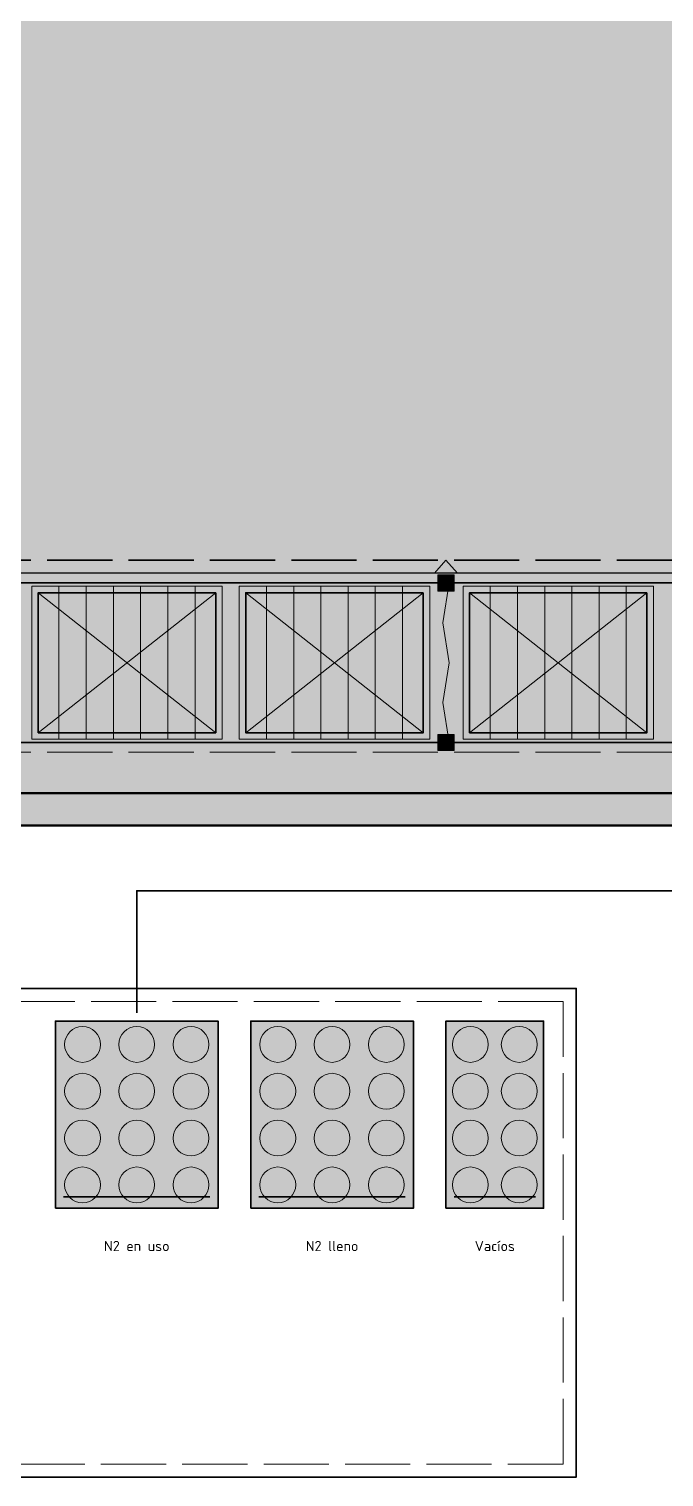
# Model space of a CAD drawing. Header units: millimetres. Extents: x 0 to 1189, y 0 to 841.
# Drawn here: x 754.4 to 793.4, y 126 to 214.9 of the extents above; entities that cross this region are included whole.
import ezdxf
from ezdxf.enums import TextEntityAlignment as Align

# ---------------------------------------------------------------- set-up
doc = ezdxf.new("R2010")
doc.units = ezdxf.units.MM
doc.linetypes.add('IRAM-E-TRAZOS', pattern=[5, 4, -1])
for name, color, linetype, lineweight in [('A-ABERTURA', 7, 'CONTINUOUS', 25), ('A-COLUMNA', 7, 'CONTINUOUS', 50), ('A-EQUIPO-FINO', 8, 'CONTINUOUS', 13), ('A-EQUIPO-OCULTO', 8, 'IRAM-E-TRAZOS', 13), ('A-EQUIPO-RELLENO', 9, 'CONTINUOUS', 13), ('A-EXTERIOR', 8, 'CONTINUOUS', 25), ('A-MURO', 7, 'CONTINUOUS', 50), ('A-RELLENO', 9, 'CONTINUOUS', 13), ('A-SECTOR', 1, 'CONTINUOUS', 25), ('A-SEGURIDAD', 1, 'IRAM-E-TRAZOS', 18), ('A-TEXTO', 7, 'CONTINUOUS', 18), ('I-N2', 6, 'CONTINUOUS', 35)]:
    doc.layers.add(name, color=color, linetype=linetype, lineweight=lineweight)
doc.layers.add('A-EQUIPO', color=30, linetype='CONTINUOUS', lineweight=35, true_color=0xe67800)
doc.layers.add('A-PASILLO', color=2, linetype='IRAM-E-TRAZOS', lineweight=35, true_color=0xd7a500)
doc.styles.add('ISO3098', font='isocpeur.ttf')

msp = doc.modelspace()

# ---------------------------------------------------------------- hatches: boundary and pattern name
at = {"layer": 'A-COLUMNA', "true_color": 0x000000}
h = msp.add_hatch(color=7, dxfattribs=at)
h.dxf.hatch_style = 1
h.paths.add_polyline_path([(775, 166), (779, 166), (779, 170), (775, 170)])
at = {"layer": 'A-EQUIPO-RELLENO', "true_color": 0x969ba0}
h = msp.add_hatch(color=7, dxfattribs=at)
h.dxf.hatch_style = 1
h.paths.add_polyline_path([(780.5, 181.4), (779.5, 181.4), (779.5, 180.4), (780.5, 180.4)])
at = {"layer": 'A-EQUIPO-RELLENO', "true_color": 0xeedec0}
h = msp.add_hatch(color=7, dxfattribs=at)
h.dxf.hatch_style = 1
h.paths.add_polyline_path([(766.25, 180.7), (754.55, 180.7), (754.55, 171.3), (766.25, 171.3)])
h = msp.add_hatch(color=7, dxfattribs=at)
h.dxf.hatch_style = 1
h.paths.add_polyline_path([(779, 180.7), (767.3, 180.7), (767.3, 171.3), (779, 171.3)])
h = msp.add_hatch(color=7, dxfattribs=at)
h.dxf.hatch_style = 1
h.paths.add_polyline_path([(792.75, 180.7), (781.05, 180.7), (781.05, 171.3), (792.75, 171.3)])
at = {"layer": 'A-EQUIPO-RELLENO', "true_color": 0x969ba0}
h = msp.add_hatch(color=7, dxfattribs=at)
h.dxf.hatch_style = 1
h.paths.add_polyline_path([(780.5, 171.6), (779.5, 171.6), (779.5, 170.6), (780.5, 170.6)])
at = {"layer": 'A-EQUIPO-RELLENO', "true_color": 0xecece4}
h = msp.add_hatch(color=7, dxfattribs=at)
h.dxf.hatch_style = 1
h.paths.add_polyline_path([(756, 142.5), (766, 142.5), (766, 154), (756, 154)])
h = msp.add_hatch(color=7, dxfattribs=at)
h.dxf.hatch_style = 1
h.paths.add_polyline_path([(768, 142.5), (778, 142.5), (778, 154), (768, 154)])
h = msp.add_hatch(color=7, dxfattribs=at)
h.dxf.hatch_style = 1
h.paths.add_polyline_path([(780, 142.5), (786, 142.5), (786, 154), (780, 154)])
at = {"layer": 'A-EQUIPO-RELLENO', "true_color": 0x96b4d2}
h = msp.add_hatch(color=7, dxfattribs=at)
h.dxf.hatch_style = 1
h.paths.add_polyline_path([(758.767, 152.562), (758.729, 152.847), (758.619, 153.113), (758.444, 153.34), (758.217, 153.515), (757.951, 153.625), (757.667, 153.662), (757.382, 153.625), (757.117, 153.515), (756.889, 153.34), (756.714, 153.113), (756.604, 152.847), (756.567, 152.562), (756.604, 152.278), (756.714, 152.012), (756.889, 151.785), (757.117, 151.61), (757.382, 151.5), (757.667, 151.463), (757.951, 151.5), (758.217, 151.61), (758.444, 151.785), (758.619, 152.012), (758.729, 152.278)])
h = msp.add_hatch(color=7, dxfattribs=at)
h.dxf.hatch_style = 1
h.paths.add_polyline_path([(762.1, 152.562), (762.063, 152.847), (761.953, 153.113), (761.778, 153.34), (761.55, 153.515), (761.285, 153.625), (761, 153.662), (760.715, 153.625), (760.45, 153.515), (760.222, 153.34), (760.047, 153.113), (759.937, 152.847), (759.9, 152.562), (759.937, 152.278), (760.047, 152.012), (760.222, 151.785), (760.45, 151.61), (760.715, 151.5), (761, 151.463), (761.285, 151.5), (761.55, 151.61), (761.778, 151.785), (761.953, 152.012), (762.063, 152.278)])
h = msp.add_hatch(color=7, dxfattribs=at)
h.dxf.hatch_style = 1
h.paths.add_polyline_path([(765.433, 152.562), (765.396, 152.847), (765.286, 153.113), (765.111, 153.34), (764.883, 153.515), (764.618, 153.625), (764.333, 153.662), (764.049, 153.625), (763.783, 153.515), (763.556, 153.34), (763.381, 153.113), (763.271, 152.847), (763.233, 152.562), (763.271, 152.278), (763.381, 152.012), (763.556, 151.785), (763.783, 151.61), (764.049, 151.5), (764.333, 151.463), (764.618, 151.5), (764.883, 151.61), (765.111, 151.785), (765.286, 152.012), (765.396, 152.278)])
h = msp.add_hatch(color=7, dxfattribs=at)
h.dxf.hatch_style = 1
h.paths.add_polyline_path([(770.767, 152.562), (770.729, 152.847), (770.619, 153.113), (770.444, 153.34), (770.217, 153.515), (769.951, 153.625), (769.667, 153.662), (769.382, 153.625), (769.117, 153.515), (768.889, 153.34), (768.714, 153.113), (768.604, 152.847), (768.567, 152.562), (768.604, 152.278), (768.714, 152.012), (768.889, 151.785), (769.117, 151.61), (769.382, 151.5), (769.667, 151.463), (769.951, 151.5), (770.217, 151.61), (770.444, 151.785), (770.619, 152.012), (770.729, 152.278)])
h = msp.add_hatch(color=7, dxfattribs=at)
h.dxf.hatch_style = 1
h.paths.add_polyline_path([(774.1, 152.562), (774.063, 152.847), (773.953, 153.113), (773.778, 153.34), (773.55, 153.515), (773.285, 153.625), (773, 153.662), (772.715, 153.625), (772.45, 153.515), (772.222, 153.34), (772.047, 153.113), (771.937, 152.847), (771.9, 152.562), (771.937, 152.278), (772.047, 152.012), (772.222, 151.785), (772.45, 151.61), (772.715, 151.5), (773, 151.463), (773.285, 151.5), (773.55, 151.61), (773.778, 151.785), (773.953, 152.012), (774.063, 152.278)])
h = msp.add_hatch(color=7, dxfattribs=at)
h.dxf.hatch_style = 1
h.paths.add_polyline_path([(777.433, 152.562), (777.396, 152.847), (777.286, 153.113), (777.111, 153.34), (776.883, 153.515), (776.618, 153.625), (776.333, 153.662), (776.049, 153.625), (775.783, 153.515), (775.556, 153.34), (775.381, 153.113), (775.271, 152.847), (775.233, 152.562), (775.271, 152.278), (775.381, 152.012), (775.556, 151.785), (775.783, 151.61), (776.049, 151.5), (776.333, 151.463), (776.618, 151.5), (776.883, 151.61), (777.111, 151.785), (777.286, 152.012), (777.396, 152.278)])
h = msp.add_hatch(color=7, dxfattribs=at)
h.dxf.hatch_style = 1
h.paths.add_polyline_path([(782.6, 152.562), (782.563, 152.847), (782.453, 153.113), (782.278, 153.34), (782.05, 153.515), (781.785, 153.625), (781.5, 153.662), (781.215, 153.625), (780.95, 153.515), (780.722, 153.34), (780.547, 153.113), (780.437, 152.847), (780.4, 152.562), (780.437, 152.278), (780.547, 152.012), (780.722, 151.785), (780.95, 151.61), (781.215, 151.5), (781.5, 151.463), (781.785, 151.5), (782.05, 151.61), (782.278, 151.785), (782.453, 152.012), (782.563, 152.278)])
h = msp.add_hatch(color=7, dxfattribs=at)
h.dxf.hatch_style = 1
h.paths.add_polyline_path([(785.6, 152.562), (785.563, 152.847), (785.453, 153.113), (785.278, 153.34), (785.05, 153.515), (784.785, 153.625), (784.5, 153.662), (784.215, 153.625), (783.95, 153.515), (783.722, 153.34), (783.547, 153.113), (783.437, 152.847), (783.4, 152.562), (783.437, 152.278), (783.547, 152.012), (783.722, 151.785), (783.95, 151.61), (784.215, 151.5), (784.5, 151.463), (784.785, 151.5), (785.05, 151.61), (785.278, 151.785), (785.453, 152.012), (785.563, 152.278)])
h = msp.add_hatch(color=7, dxfattribs=at)
h.dxf.hatch_style = 1
h.paths.add_polyline_path([(758.767, 149.688), (758.729, 149.972), (758.619, 150.237), (758.444, 150.465), (758.217, 150.64), (757.951, 150.75), (757.667, 150.787), (757.382, 150.75), (757.117, 150.64), (756.889, 150.465), (756.714, 150.237), (756.604, 149.972), (756.567, 149.688), (756.604, 149.403), (756.714, 149.137), (756.889, 148.91), (757.117, 148.735), (757.382, 148.625), (757.667, 148.588), (757.951, 148.625), (758.217, 148.735), (758.444, 148.91), (758.619, 149.137), (758.729, 149.403)])
h = msp.add_hatch(color=7, dxfattribs=at)
h.dxf.hatch_style = 1
h.paths.add_polyline_path([(762.1, 149.688), (762.063, 149.972), (761.953, 150.237), (761.778, 150.465), (761.55, 150.64), (761.285, 150.75), (761, 150.787), (760.715, 150.75), (760.45, 150.64), (760.222, 150.465), (760.047, 150.237), (759.937, 149.972), (759.9, 149.688), (759.937, 149.403), (760.047, 149.137), (760.222, 148.91), (760.45, 148.735), (760.715, 148.625), (761, 148.588), (761.285, 148.625), (761.55, 148.735), (761.778, 148.91), (761.953, 149.137), (762.063, 149.403)])
h = msp.add_hatch(color=7, dxfattribs=at)
h.dxf.hatch_style = 1
h.paths.add_polyline_path([(765.433, 149.688), (765.396, 149.972), (765.286, 150.237), (765.111, 150.465), (764.883, 150.64), (764.618, 150.75), (764.333, 150.787), (764.049, 150.75), (763.783, 150.64), (763.556, 150.465), (763.381, 150.237), (763.271, 149.972), (763.233, 149.688), (763.271, 149.403), (763.381, 149.137), (763.556, 148.91), (763.783, 148.735), (764.049, 148.625), (764.333, 148.588), (764.618, 148.625), (764.883, 148.735), (765.111, 148.91), (765.286, 149.137), (765.396, 149.403)])
h = msp.add_hatch(color=7, dxfattribs=at)
h.dxf.hatch_style = 1
h.paths.add_polyline_path([(770.767, 149.688), (770.729, 149.972), (770.619, 150.237), (770.444, 150.465), (770.217, 150.64), (769.951, 150.75), (769.667, 150.787), (769.382, 150.75), (769.117, 150.64), (768.889, 150.465), (768.714, 150.237), (768.604, 149.972), (768.567, 149.688), (768.604, 149.403), (768.714, 149.137), (768.889, 148.91), (769.117, 148.735), (769.382, 148.625), (769.667, 148.588), (769.951, 148.625), (770.217, 148.735), (770.444, 148.91), (770.619, 149.137), (770.729, 149.403)])
h = msp.add_hatch(color=7, dxfattribs=at)
h.dxf.hatch_style = 1
h.paths.add_polyline_path([(774.1, 149.688), (774.063, 149.972), (773.953, 150.237), (773.778, 150.465), (773.55, 150.64), (773.285, 150.75), (773, 150.787), (772.715, 150.75), (772.45, 150.64), (772.222, 150.465), (772.047, 150.237), (771.937, 149.972), (771.9, 149.688), (771.937, 149.403), (772.047, 149.137), (772.222, 148.91), (772.45, 148.735), (772.715, 148.625), (773, 148.588), (773.285, 148.625), (773.55, 148.735), (773.778, 148.91), (773.953, 149.137), (774.063, 149.403)])
h = msp.add_hatch(color=7, dxfattribs=at)
h.dxf.hatch_style = 1
h.paths.add_polyline_path([(777.433, 149.688), (777.396, 149.972), (777.286, 150.237), (777.111, 150.465), (776.883, 150.64), (776.618, 150.75), (776.333, 150.787), (776.049, 150.75), (775.783, 150.64), (775.556, 150.465), (775.381, 150.237), (775.271, 149.972), (775.233, 149.688), (775.271, 149.403), (775.381, 149.137), (775.556, 148.91), (775.783, 148.735), (776.049, 148.625), (776.333, 148.588), (776.618, 148.625), (776.883, 148.735), (777.111, 148.91), (777.286, 149.137), (777.396, 149.403)])
h = msp.add_hatch(color=7, dxfattribs=at)
h.dxf.hatch_style = 1
h.paths.add_polyline_path([(782.6, 149.688), (782.563, 149.972), (782.453, 150.237), (782.278, 150.465), (782.05, 150.64), (781.785, 150.75), (781.5, 150.787), (781.215, 150.75), (780.95, 150.64), (780.722, 150.465), (780.547, 150.237), (780.437, 149.972), (780.4, 149.688), (780.437, 149.403), (780.547, 149.137), (780.722, 148.91), (780.95, 148.735), (781.215, 148.625), (781.5, 148.588), (781.785, 148.625), (782.05, 148.735), (782.278, 148.91), (782.453, 149.137), (782.563, 149.403)])
h = msp.add_hatch(color=7, dxfattribs=at)
h.dxf.hatch_style = 1
h.paths.add_polyline_path([(785.6, 149.688), (785.563, 149.972), (785.453, 150.237), (785.278, 150.465), (785.05, 150.64), (784.785, 150.75), (784.5, 150.787), (784.215, 150.75), (783.95, 150.64), (783.722, 150.465), (783.547, 150.237), (783.437, 149.972), (783.4, 149.688), (783.437, 149.403), (783.547, 149.137), (783.722, 148.91), (783.95, 148.735), (784.215, 148.625), (784.5, 148.588), (784.785, 148.625), (785.05, 148.735), (785.278, 148.91), (785.453, 149.137), (785.563, 149.403)])
h = msp.add_hatch(color=7, dxfattribs=at)
h.dxf.hatch_style = 1
h.paths.add_polyline_path([(758.767, 146.812), (758.729, 147.097), (758.619, 147.362), (758.444, 147.59), (758.217, 147.765), (757.951, 147.875), (757.667, 147.913), (757.382, 147.875), (757.117, 147.765), (756.889, 147.59), (756.714, 147.362), (756.604, 147.097), (756.567, 146.812), (756.604, 146.528), (756.714, 146.262), (756.889, 146.035), (757.117, 145.86), (757.382, 145.75), (757.667, 145.713), (757.951, 145.75), (758.217, 145.86), (758.444, 146.035), (758.619, 146.262), (758.729, 146.528)])
h = msp.add_hatch(color=7, dxfattribs=at)
h.dxf.hatch_style = 1
h.paths.add_polyline_path([(762.1, 146.812), (762.063, 147.097), (761.953, 147.362), (761.778, 147.59), (761.55, 147.765), (761.285, 147.875), (761, 147.913), (760.715, 147.875), (760.45, 147.765), (760.222, 147.59), (760.047, 147.362), (759.937, 147.097), (759.9, 146.812), (759.937, 146.528), (760.047, 146.262), (760.222, 146.035), (760.45, 145.86), (760.715, 145.75), (761, 145.713), (761.285, 145.75), (761.55, 145.86), (761.778, 146.035), (761.953, 146.262), (762.063, 146.528)])
h = msp.add_hatch(color=7, dxfattribs=at)
h.dxf.hatch_style = 1
h.paths.add_polyline_path([(765.433, 146.812), (765.396, 147.097), (765.286, 147.362), (765.111, 147.59), (764.883, 147.765), (764.618, 147.875), (764.333, 147.913), (764.049, 147.875), (763.783, 147.765), (763.556, 147.59), (763.381, 147.362), (763.271, 147.097), (763.233, 146.812), (763.271, 146.528), (763.381, 146.262), (763.556, 146.035), (763.783, 145.86), (764.049, 145.75), (764.333, 145.713), (764.618, 145.75), (764.883, 145.86), (765.111, 146.035), (765.286, 146.262), (765.396, 146.528)])
h = msp.add_hatch(color=7, dxfattribs=at)
h.dxf.hatch_style = 1
h.paths.add_polyline_path([(770.767, 146.812), (770.729, 147.097), (770.619, 147.362), (770.444, 147.59), (770.217, 147.765), (769.951, 147.875), (769.667, 147.913), (769.382, 147.875), (769.117, 147.765), (768.889, 147.59), (768.714, 147.362), (768.604, 147.097), (768.567, 146.812), (768.604, 146.528), (768.714, 146.262), (768.889, 146.035), (769.117, 145.86), (769.382, 145.75), (769.667, 145.713), (769.951, 145.75), (770.217, 145.86), (770.444, 146.035), (770.619, 146.262), (770.729, 146.528)])
h = msp.add_hatch(color=7, dxfattribs=at)
h.dxf.hatch_style = 1
h.paths.add_polyline_path([(774.1, 146.812), (774.063, 147.097), (773.953, 147.362), (773.778, 147.59), (773.55, 147.765), (773.285, 147.875), (773, 147.913), (772.715, 147.875), (772.45, 147.765), (772.222, 147.59), (772.047, 147.362), (771.937, 147.097), (771.9, 146.812), (771.937, 146.528), (772.047, 146.262), (772.222, 146.035), (772.45, 145.86), (772.715, 145.75), (773, 145.713), (773.285, 145.75), (773.55, 145.86), (773.778, 146.035), (773.953, 146.262), (774.063, 146.528)])
h = msp.add_hatch(color=7, dxfattribs=at)
h.dxf.hatch_style = 1
h.paths.add_polyline_path([(777.433, 146.812), (777.396, 147.097), (777.286, 147.362), (777.111, 147.59), (776.883, 147.765), (776.618, 147.875), (776.333, 147.913), (776.049, 147.875), (775.783, 147.765), (775.556, 147.59), (775.381, 147.362), (775.271, 147.097), (775.233, 146.812), (775.271, 146.528), (775.381, 146.262), (775.556, 146.035), (775.783, 145.86), (776.049, 145.75), (776.333, 145.713), (776.618, 145.75), (776.883, 145.86), (777.111, 146.035), (777.286, 146.262), (777.396, 146.528)])
h = msp.add_hatch(color=7, dxfattribs=at)
h.dxf.hatch_style = 1
h.paths.add_polyline_path([(782.6, 146.812), (782.563, 147.097), (782.453, 147.362), (782.278, 147.59), (782.05, 147.765), (781.785, 147.875), (781.5, 147.913), (781.215, 147.875), (780.95, 147.765), (780.722, 147.59), (780.547, 147.362), (780.437, 147.097), (780.4, 146.812), (780.437, 146.528), (780.547, 146.262), (780.722, 146.035), (780.95, 145.86), (781.215, 145.75), (781.5, 145.713), (781.785, 145.75), (782.05, 145.86), (782.278, 146.035), (782.453, 146.262), (782.563, 146.528)])
h = msp.add_hatch(color=7, dxfattribs=at)
h.dxf.hatch_style = 1
h.paths.add_polyline_path([(785.6, 146.812), (785.563, 147.097), (785.453, 147.362), (785.278, 147.59), (785.05, 147.765), (784.785, 147.875), (784.5, 147.913), (784.215, 147.875), (783.95, 147.765), (783.722, 147.59), (783.547, 147.362), (783.437, 147.097), (783.4, 146.812), (783.437, 146.528), (783.547, 146.262), (783.722, 146.035), (783.95, 145.86), (784.215, 145.75), (784.5, 145.713), (784.785, 145.75), (785.05, 145.86), (785.278, 146.035), (785.453, 146.262), (785.563, 146.528)])
h = msp.add_hatch(color=7, dxfattribs=at)
h.dxf.hatch_style = 1
h.paths.add_polyline_path([(758.767, 143.938), (758.729, 144.222), (758.619, 144.488), (758.444, 144.715), (758.217, 144.89), (757.951, 145), (757.667, 145.037), (757.382, 145), (757.117, 144.89), (756.889, 144.715), (756.714, 144.488), (756.604, 144.222), (756.567, 143.938), (756.604, 143.653), (756.714, 143.387), (756.889, 143.16), (757.117, 142.985), (757.382, 142.875), (757.667, 142.838), (757.951, 142.875), (758.217, 142.985), (758.444, 143.16), (758.619, 143.387), (758.729, 143.653)])
h = msp.add_hatch(color=7, dxfattribs=at)
h.dxf.hatch_style = 1
h.paths.add_polyline_path([(762.1, 143.938), (762.063, 144.222), (761.953, 144.488), (761.778, 144.715), (761.55, 144.89), (761.285, 145), (761, 145.037), (760.715, 145), (760.45, 144.89), (760.222, 144.715), (760.047, 144.488), (759.937, 144.222), (759.9, 143.938), (759.937, 143.653), (760.047, 143.387), (760.222, 143.16), (760.45, 142.985), (760.715, 142.875), (761, 142.838), (761.285, 142.875), (761.55, 142.985), (761.778, 143.16), (761.953, 143.387), (762.063, 143.653)])
h = msp.add_hatch(color=7, dxfattribs=at)
h.dxf.hatch_style = 1
h.paths.add_polyline_path([(765.433, 143.938), (765.396, 144.222), (765.286, 144.488), (765.111, 144.715), (764.883, 144.89), (764.618, 145), (764.333, 145.037), (764.049, 145), (763.783, 144.89), (763.556, 144.715), (763.381, 144.488), (763.271, 144.222), (763.233, 143.938), (763.271, 143.653), (763.381, 143.387), (763.556, 143.16), (763.783, 142.985), (764.049, 142.875), (764.333, 142.838), (764.618, 142.875), (764.883, 142.985), (765.111, 143.16), (765.286, 143.387), (765.396, 143.653)])
h = msp.add_hatch(color=7, dxfattribs=at)
h.dxf.hatch_style = 1
h.paths.add_polyline_path([(770.767, 143.938), (770.729, 144.222), (770.619, 144.488), (770.444, 144.715), (770.217, 144.89), (769.951, 145), (769.667, 145.037), (769.382, 145), (769.117, 144.89), (768.889, 144.715), (768.714, 144.488), (768.604, 144.222), (768.567, 143.938), (768.604, 143.653), (768.714, 143.387), (768.889, 143.16), (769.117, 142.985), (769.382, 142.875), (769.667, 142.838), (769.951, 142.875), (770.217, 142.985), (770.444, 143.16), (770.619, 143.387), (770.729, 143.653)])
h = msp.add_hatch(color=7, dxfattribs=at)
h.dxf.hatch_style = 1
h.paths.add_polyline_path([(774.1, 143.938), (774.063, 144.222), (773.953, 144.488), (773.778, 144.715), (773.55, 144.89), (773.285, 145), (773, 145.037), (772.715, 145), (772.45, 144.89), (772.222, 144.715), (772.047, 144.488), (771.937, 144.222), (771.9, 143.938), (771.937, 143.653), (772.047, 143.387), (772.222, 143.16), (772.45, 142.985), (772.715, 142.875), (773, 142.838), (773.285, 142.875), (773.55, 142.985), (773.778, 143.16), (773.953, 143.387), (774.063, 143.653)])
h = msp.add_hatch(color=7, dxfattribs=at)
h.dxf.hatch_style = 1
h.paths.add_polyline_path([(777.433, 143.938), (777.396, 144.222), (777.286, 144.488), (777.111, 144.715), (776.883, 144.89), (776.618, 145), (776.333, 145.037), (776.049, 145), (775.783, 144.89), (775.556, 144.715), (775.381, 144.488), (775.271, 144.222), (775.233, 143.938), (775.271, 143.653), (775.381, 143.387), (775.556, 143.16), (775.783, 142.985), (776.049, 142.875), (776.333, 142.838), (776.618, 142.875), (776.883, 142.985), (777.111, 143.16), (777.286, 143.387), (777.396, 143.653)])
h = msp.add_hatch(color=7, dxfattribs=at)
h.dxf.hatch_style = 1
h.paths.add_polyline_path([(782.6, 143.938), (782.563, 144.222), (782.453, 144.488), (782.278, 144.715), (782.05, 144.89), (781.785, 145), (781.5, 145.037), (781.215, 145), (780.95, 144.89), (780.722, 144.715), (780.547, 144.488), (780.437, 144.222), (780.4, 143.938), (780.437, 143.653), (780.547, 143.387), (780.722, 143.16), (780.95, 142.985), (781.215, 142.875), (781.5, 142.838), (781.785, 142.875), (782.05, 142.985), (782.278, 143.16), (782.453, 143.387), (782.563, 143.653)])
h = msp.add_hatch(color=7, dxfattribs=at)
h.dxf.hatch_style = 1
h.paths.add_polyline_path([(785.6, 143.938), (785.563, 144.222), (785.453, 144.488), (785.278, 144.715), (785.05, 144.89), (784.785, 145), (784.5, 145.037), (784.215, 145), (783.95, 144.89), (783.722, 144.715), (783.547, 144.488), (783.437, 144.222), (783.4, 143.938), (783.437, 143.653), (783.547, 143.387), (783.722, 143.16), (783.95, 142.985), (784.215, 142.875), (784.5, 142.838), (784.785, 142.875), (785.05, 142.985), (785.278, 143.16), (785.453, 143.387), (785.563, 143.653)])
at = {"layer": 'A-MURO', "true_color": 0x464646}
h = msp.add_hatch(color=7, dxfattribs=at)
h.dxf.hatch_style = 1
h.paths.add_polyline_path([(663, 166), (663, 168), (835, 168), (835, 166)])
at = {"layer": 'A-RELLENO', "true_color": 0xe2e2e2}
h = msp.add_hatch(color=7, dxfattribs=at)
h.dxf.hatch_style = 1
h.paths.add_polyline_path([(700.5, 181.5), (853, 181.5), (853, 217.5), (700.5, 217.5)])
at = {"layer": 'A-RELLENO', "true_color": 0xc8e8c8}
h = msp.add_hatch(color=7, dxfattribs=at)
h.dxf.hatch_style = 1
h.paths.add_polyline_path([(700.5, 168), (853, 168), (853, 181.5), (700.5, 181.5)])

# ---------------------------------------------------------------- linework, layer by layer
at = {"layer": 'A-ABERTURA'}
msp.add_line((746, 126), (762, 126), dxfattribs=at)
at = {"layer": 'A-EQUIPO'}
for p, q in [((833, 180.9), (700.5, 180.9)), ((833, 171.1), (700.5, 171.1)), ((756.5, 143.2), (765.5, 143.2)), ((768.5, 143.2), (777.5, 143.2)), ((780.5, 143.2), (785.5, 143.2))]:
    msp.add_line(p, q, dxfattribs=at)
for points in [[(765.85, 180.3), (754.95, 180.3), (754.95, 171.7), (765.85, 171.7)], [(778.6, 180.3), (767.7, 180.3), (767.7, 171.7), (778.6, 171.7)], [(792.35, 180.3), (781.45, 180.3), (781.45, 171.7), (792.35, 171.7)], [(718, 126), (788, 126), (788, 156), (718, 156)], [(756, 142.5), (766, 142.5), (766, 154), (756, 154)], [(768, 142.5), (778, 142.5), (778, 154), (768, 154)], [(780, 142.5), (786, 142.5), (786, 154), (780, 154)]]:
    msp.add_lwpolyline(points, close=True, dxfattribs=at)
at = {"layer": 'A-EQUIPO-FINO'}
for p, q in [((756.221, 180.7), (756.221, 171.3)), ((757.893, 180.7), (757.893, 171.3)), ((759.564, 180.7), (759.564, 171.3)), ((761.236, 180.7), (761.236, 171.3)), ((762.907, 180.7), (762.907, 171.3)), ((764.579, 180.7), (764.579, 171.3)), ((768.971, 180.7), (768.971, 171.3)), ((770.643, 180.7), (770.643, 171.3)), ((772.314, 180.7), (772.314, 171.3)), ((773.986, 180.7), (773.986, 171.3)), ((775.657, 180.7), (775.657, 171.3)), ((777.329, 180.7), (777.329, 171.3)), ((782.721, 180.7), (782.721, 171.3)), ((784.393, 180.7), (784.393, 171.3)), ((786.064, 180.7), (786.064, 171.3)), ((787.736, 180.7), (787.736, 171.3)), ((789.407, 180.7), (789.407, 171.3)), ((791.079, 180.7), (791.079, 171.3)), ((765.85, 180.3), (754.95, 171.7)), ((765.85, 171.7), (754.95, 180.3)), ((778.6, 180.3), (767.7, 171.7)), ((778.6, 171.7), (767.7, 180.3)), ((792.35, 180.3), (781.45, 171.7)), ((792.35, 171.7), (781.45, 180.3))]:
    msp.add_line(p, q, dxfattribs=at)
for points in [[(780.5, 181.4), (779.5, 181.4), (779.5, 180.4), (780.5, 180.4)], [(766.25, 180.7), (754.55, 180.7), (754.55, 171.3), (766.25, 171.3)], [(779, 180.7), (767.3, 180.7), (767.3, 171.3), (779, 171.3)], [(792.75, 180.7), (781.05, 180.7), (781.05, 171.3), (792.75, 171.3)], [(780.5, 171.6), (779.5, 171.6), (779.5, 170.6), (780.5, 170.6)]]:
    msp.add_lwpolyline(points, close=True, dxfattribs=at)
msp.add_lwpolyline([(780.2, 180.9), (779.8, 178.45), (780.2, 176), (779.8, 173.55), (780.2, 171.1)], dxfattribs=at)
for centre in [(757.667, 152.562), (761, 152.562), (764.333, 152.562), (769.667, 152.562), (773, 152.562), (776.333, 152.562), (781.5, 152.562), (784.5, 152.562), (757.667, 149.688), (761, 149.688), (764.333, 149.688), (769.667, 149.688), (773, 149.688), (776.333, 149.688), (781.5, 149.688), (784.5, 149.688), (757.667, 146.812), (761, 146.812), (764.333, 146.812), (769.667, 146.812), (773, 146.812), (776.333, 146.812), (781.5, 146.812), (784.5, 146.812), (757.667, 143.938), (761, 143.938), (764.333, 143.938), (769.667, 143.938), (773, 143.938), (776.333, 143.938), (781.5, 143.938), (784.5, 143.938)]:
    msp.add_circle(centre, 1.1, dxfattribs=at)
at = {"layer": 'A-EQUIPO-OCULTO'}
for points in [[(833, 181.5), (700.5, 181.5), (700.5, 170.5), (833, 170.5)], [(718.8, 126.8), (787.2, 126.8), (787.2, 155.2), (718.8, 155.2)]]:
    msp.add_lwpolyline(points, close=True, dxfattribs=at)
at = {"layer": 'A-EXTERIOR'}
msp.add_lwpolyline([(893, 166), (33, 166)], dxfattribs=at)
at = {"layer": 'A-MURO'}
msp.add_lwpolyline([(663, 166), (663, 168), (835, 168), (835, 166)], close=True, dxfattribs=at)
at = {"layer": 'A-PASILLO'}
msp.add_line((700.5, 182.3), (853, 182.3), dxfattribs=at)
at = {"layer": 'A-SECTOR'}
msp.add_lwpolyline([(700.5, 168), (853, 168), (853, 181.5), (700.5, 181.5)], close=True, dxfattribs=at)
at = {"layer": 'A-SEGURIDAD'}
msp.add_lwpolyline([(780.7, 181.5), (780, 182.3), (779.3, 181.5)], dxfattribs=at)
at = {"layer": 'I-N2'}
msp.add_lwpolyline([(761, 154.5), (761, 162), (859, 162), (859, 266), (852.5, 266)], dxfattribs=at)

# ---------------------------------------------------------------- texts
at = {"layer": 'A-TEXTO', "style": 'ISO3098'}
for s, p in [('N2 en uso', (761, 140.5)), ('N2 lleno', (773, 140.5)), ('Vacíos', (783, 140.5))]:
    msp.add_text(s, height=0.63, dxfattribs=at).set_placement(p, align=Align.TOP_CENTER)

doc.saveas('drawing.dxf')
